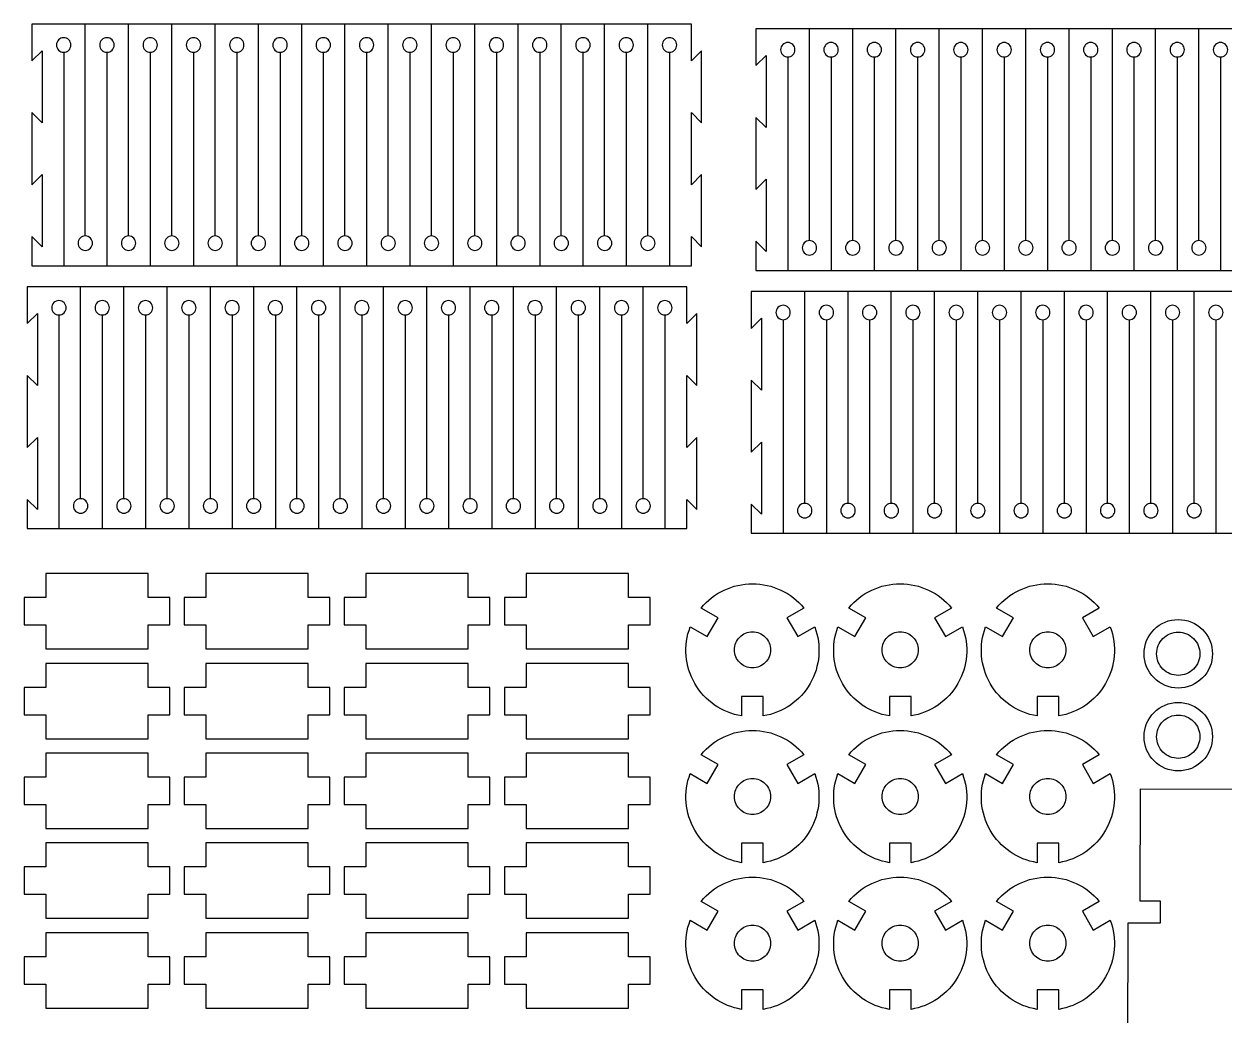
# Model space of a CAD drawing. Header units: metres. Extents: x 1 to 590, y 33 to 594.
# Drawn here: x 6.8 to 173.3, y 155.3 to 292.7 of the extents above; entities that cross this region are included whole.
import ezdxf

# ---------------------------------------------------------------- set-up
doc = ezdxf.new("R2010")
doc.units = ezdxf.units.M

msp = doc.modelspace()

# ---------------------------------------------------------------- linework, layer by layer
at = {"color": 3}
for points in [[(99.358465, 259.238413), (99.358465, 263.288413), (100.772679, 261.8742), (100.772679, 271.8742), (99.358465, 270.459986), (99.358465, 280.459986), (100.772679, 279.045772), (100.772679, 289.045772), (99.358465, 287.631559), (99.358465, 292.737908), (7.914252, 292.737908), (7.914252, 287.631559), (9.328465, 289.045772), (9.328465, 279.045772), (7.914252, 280.459986), (7.914252, 270.459986), (9.328465, 271.8742), (9.328465, 261.8742), (7.914252, 263.288413), (7.914252, 259.238413), (99.358465, 259.238413)], [(199.756841, 258.588234), (199.756841, 262.638234), (201.171055, 261.22402), (201.171055, 271.22402), (199.756841, 269.809806), (199.756841, 279.809806), (201.171055, 278.395593), (201.171055, 288.395593), (199.756841, 286.981379), (199.756841, 292.087728), (108.312628, 292.087728), (108.312628, 286.981379), (109.726841, 288.395593), (109.726841, 278.395593), (108.312628, 279.809806), (108.312628, 269.809806), (109.726841, 271.22402), (109.726841, 261.22402), (108.312628, 262.638234), (108.312628, 258.588234), (199.756841, 258.588234)], [(98.708638, 222.828355), (98.708638, 226.878355), (100.122851, 225.464141), (100.122851, 235.464141), (98.708638, 234.049928), (98.708638, 244.049928), (100.122851, 242.635714), (100.122851, 252.635714), (98.708638, 251.2215), (98.708638, 256.32785), (7.264424, 256.32785), (7.264424, 251.2215), (8.678638, 252.635714), (8.678638, 242.635714), (7.264424, 244.049928), (7.264424, 234.049928), (8.678638, 235.464141), (8.678638, 225.464141), (7.264424, 226.878355), (7.264424, 222.828355), (98.708638, 222.828355)], [(199.107014, 222.178175), (199.107014, 226.228175), (200.521227, 224.813962), (200.521227, 234.813962), (199.107014, 233.399748), (199.107014, 243.399748), (200.521227, 241.985534), (200.521227, 251.985534), (199.107014, 250.571321), (199.107014, 255.67767), (107.6628, 255.67767), (107.6628, 250.571321), (109.077014, 251.985534), (109.077014, 241.985534), (107.6628, 243.399748), (107.6628, 233.399748), (109.077014, 234.813962), (109.077014, 224.813962), (107.6628, 226.228175), (107.6628, 222.178175), (199.107014, 222.178175)]]:
    msp.add_lwpolyline(points, close=True, dxfattribs=at)
for points in [[(15.328465, 263.357908), (15.328465, 292.737908)], [(21.328465, 263.377908), (21.328465, 292.737908)], [(27.328465, 263.377908), (27.328465, 292.737908)], [(33.328465, 263.377908), (33.328465, 292.737908)], [(39.328465, 263.377908), (39.328465, 292.737908)], [(45.328465, 263.377908), (45.328465, 292.737908)], [(51.328465, 263.377908), (51.328465, 292.737908)], [(57.328465, 263.377908), (57.328465, 292.737908)], [(63.328465, 263.377908), (63.328465, 292.737908)], [(69.328465, 263.377908), (69.328465, 292.737908)], [(75.328465, 263.377908), (75.328465, 292.737908)], [(81.328465, 263.377908), (81.328465, 292.737908)], [(87.328465, 263.377908), (87.328465, 292.737908)], [(93.328465, 263.377908), (93.328465, 292.737908)], [(115.726841, 262.707728), (115.726841, 292.087728)], [(121.726841, 262.727728), (121.726841, 292.087728)], [(127.726841, 262.727728), (127.726841, 292.087728)], [(133.726841, 262.727728), (133.726841, 292.087728)], [(139.726841, 262.727728), (139.726841, 292.087728)], [(145.726841, 262.727728), (145.726841, 292.087728)], [(151.726841, 262.727728), (151.726841, 292.087728)], [(157.726841, 262.727728), (157.726841, 292.087728)], [(163.726841, 262.727728), (163.726841, 292.087728)], [(169.726841, 262.727728), (169.726841, 292.087728)], [(12.328465, 288.837908), (12.328465, 259.147908)], [(18.328465, 288.837908), (18.328465, 259.227908)], [(24.328465, 288.837908), (24.328465, 259.227908)], [(30.328465, 288.837908), (30.328465, 259.227908)], [(36.328465, 288.837908), (36.328465, 259.227908)], [(42.328465, 288.837908), (42.328465, 259.227908)], [(48.328465, 288.837908), (48.328465, 259.227908)], [(54.328465, 288.837908), (54.328465, 259.227908)], [(60.328465, 288.837908), (60.328465, 259.227908)], [(66.328465, 288.837908), (66.328465, 259.227908)], [(72.328465, 288.837908), (72.328465, 259.227908)], [(78.328465, 288.837908), (78.328465, 259.227908)], [(84.328465, 288.837908), (84.328465, 259.227908)], [(90.328465, 288.837908), (90.328465, 259.227908)], [(96.328465, 288.837908), (96.328465, 259.227908)], [(112.726841, 288.187728), (112.726841, 258.497728)], [(118.726841, 288.187728), (118.726841, 258.577728)], [(124.726841, 288.187728), (124.726841, 258.577728)], [(130.726841, 288.187728), (130.726841, 258.577728)], [(136.726841, 288.187728), (136.726841, 258.577728)], [(142.726841, 288.187728), (142.726841, 258.577728)], [(148.726841, 288.187728), (148.726841, 258.577728)], [(154.726841, 288.187728), (154.726841, 258.577728)], [(160.726841, 288.187728), (160.726841, 258.577728)], [(166.726841, 288.187728), (166.726841, 258.577728)], [(172.726841, 288.187728), (172.726841, 258.577728)], [(14.678638, 226.94785), (14.678638, 256.32785)], [(20.678638, 226.96785), (20.678638, 256.32785)], [(26.678638, 226.96785), (26.678638, 256.32785)], [(32.678638, 226.96785), (32.678638, 256.32785)], [(38.678638, 226.96785), (38.678638, 256.32785)], [(44.678638, 226.96785), (44.678638, 256.32785)], [(50.678638, 226.96785), (50.678638, 256.32785)], [(56.678638, 226.96785), (56.678638, 256.32785)], [(62.678638, 226.96785), (62.678638, 256.32785)], [(68.678638, 226.96785), (68.678638, 256.32785)], [(74.678638, 226.96785), (74.678638, 256.32785)], [(80.678638, 226.96785), (80.678638, 256.32785)], [(86.678638, 226.96785), (86.678638, 256.32785)], [(92.678638, 226.96785), (92.678638, 256.32785)], [(115.077014, 226.29767), (115.077014, 255.67767)], [(121.077014, 226.31767), (121.077014, 255.67767)], [(127.077014, 226.31767), (127.077014, 255.67767)], [(133.077014, 226.31767), (133.077014, 255.67767)], [(139.077014, 226.31767), (139.077014, 255.67767)], [(145.077014, 226.31767), (145.077014, 255.67767)], [(151.077014, 226.31767), (151.077014, 255.67767)], [(157.077014, 226.31767), (157.077014, 255.67767)], [(163.077014, 226.31767), (163.077014, 255.67767)], [(169.077014, 226.31767), (169.077014, 255.67767)], [(11.678638, 252.42785), (11.678638, 222.73785)], [(17.678638, 252.42785), (17.678638, 222.81785)], [(23.678638, 252.42785), (23.678638, 222.81785)], [(29.678638, 252.42785), (29.678638, 222.81785)], [(35.678638, 252.42785), (35.678638, 222.81785)], [(41.678638, 252.42785), (41.678638, 222.81785)], [(47.678638, 252.42785), (47.678638, 222.81785)], [(53.678638, 252.42785), (53.678638, 222.81785)], [(59.678638, 252.42785), (59.678638, 222.81785)], [(65.678638, 252.42785), (65.678638, 222.81785)], [(71.678638, 252.42785), (71.678638, 222.81785)], [(77.678638, 252.42785), (77.678638, 222.81785)], [(83.678638, 252.42785), (83.678638, 222.81785)], [(89.678638, 252.42785), (89.678638, 222.81785)], [(95.678638, 252.42785), (95.678638, 222.81785)], [(112.077014, 251.77767), (112.077014, 222.08767)], [(118.077014, 251.77767), (118.077014, 222.16767)], [(124.077014, 251.77767), (124.077014, 222.16767)], [(130.077014, 251.77767), (130.077014, 222.16767)], [(136.077014, 251.77767), (136.077014, 222.16767)], [(142.077014, 251.77767), (142.077014, 222.16767)], [(148.077014, 251.77767), (148.077014, 222.16767)], [(154.077014, 251.77767), (154.077014, 222.16767)], [(160.077014, 251.77767), (160.077014, 222.16767)], [(166.077014, 251.77767), (166.077014, 222.16767)], [(172.077014, 251.77767), (172.077014, 222.16767)]]:
    msp.add_lwpolyline(points, dxfattribs=at)
at = {"color": 5}
for points in [[(13.328465, 289.832908, 0.414214), (12.328465, 290.832908, 0.414214), (11.328465, 289.832908, 0.414214), (12.328465, 288.832908, 0.414214), (13.328465, 289.832908)], [(19.328465, 289.832908, 0.414214), (18.328465, 290.832908, 0.414214), (17.328465, 289.832908, 0.414214), (18.328465, 288.832908, 0.414214), (19.328465, 289.832908)], [(25.328465, 289.832908, 0.414214), (24.328465, 290.832908, 0.414214), (23.328465, 289.832908, 0.414214), (24.328465, 288.832908, 0.414214), (25.328465, 289.832908)], [(31.328465, 289.832908, 0.414214), (30.328465, 290.832908, 0.414214), (29.328465, 289.832908, 0.414214), (30.328465, 288.832908, 0.414214), (31.328465, 289.832908)], [(37.328465, 289.832908, 0.414214), (36.328465, 290.832908, 0.414214), (35.328465, 289.832908, 0.414214), (36.328465, 288.832908, 0.414214), (37.328465, 289.832908)], [(43.328465, 289.832908, 0.414214), (42.328465, 290.832908, 0.414214), (41.328465, 289.832908, 0.414214), (42.328465, 288.832908, 0.414214), (43.328465, 289.832908)], [(49.328465, 289.832908, 0.414214), (48.328465, 290.832908, 0.414214), (47.328465, 289.832908, 0.414214), (48.328465, 288.832908, 0.414214), (49.328465, 289.832908)], [(55.328465, 289.832908, 0.414214), (54.328465, 290.832908, 0.414214), (53.328465, 289.832908, 0.414214), (54.328465, 288.832908, 0.414214), (55.328465, 289.832908)], [(61.328465, 289.832908, 0.414214), (60.328465, 290.832908, 0.414214), (59.328465, 289.832908, 0.414214), (60.328465, 288.832908, 0.414214), (61.328465, 289.832908)], [(67.328465, 289.832908, 0.414214), (66.328465, 290.832908, 0.414214), (65.328465, 289.832908, 0.414214), (66.328465, 288.832908, 0.414214), (67.328465, 289.832908)], [(73.328465, 289.832908, 0.414214), (72.328465, 290.832908, 0.414214), (71.328465, 289.832908, 0.414214), (72.328465, 288.832908, 0.414214), (73.328465, 289.832908)], [(79.328465, 289.832908, 0.414214), (78.328465, 290.832908, 0.414214), (77.328465, 289.832908, 0.414214), (78.328465, 288.832908, 0.414214), (79.328465, 289.832908)], [(85.328465, 289.832908, 0.414214), (84.328465, 290.832908, 0.414214), (83.328465, 289.832908, 0.414214), (84.328465, 288.832908, 0.414214), (85.328465, 289.832908)], [(91.328465, 289.832908, 0.414214), (90.328465, 290.832908, 0.414214), (89.328465, 289.832908, 0.414214), (90.328465, 288.832908, 0.414214), (91.328465, 289.832908)], [(97.328465, 289.832908, 0.414214), (96.328465, 290.832908, 0.414214), (95.328465, 289.832908, 0.414214), (96.328465, 288.832908, 0.414214), (97.328465, 289.832908)], [(113.726841, 289.182728, 0.414214), (112.726841, 290.182728, 0.414214), (111.726841, 289.182728, 0.414214), (112.726841, 288.182728, 0.414214), (113.726841, 289.182728)], [(119.726841, 289.182728, 0.414214), (118.726841, 290.182728, 0.414214), (117.726841, 289.182728, 0.414214), (118.726841, 288.182728, 0.414214), (119.726841, 289.182728)], [(125.726841, 289.182728, 0.414214), (124.726841, 290.182728, 0.414214), (123.726841, 289.182728, 0.414214), (124.726841, 288.182728, 0.414214), (125.726841, 289.182728)], [(131.726841, 289.182728, 0.414214), (130.726841, 290.182728, 0.414214), (129.726841, 289.182728, 0.414214), (130.726841, 288.182728, 0.414214), (131.726841, 289.182728)], [(137.726841, 289.182728, 0.414214), (136.726841, 290.182728, 0.414214), (135.726841, 289.182728, 0.414214), (136.726841, 288.182728, 0.414214), (137.726841, 289.182728)], [(143.726841, 289.182728, 0.414214), (142.726841, 290.182728, 0.414214), (141.726841, 289.182728, 0.414214), (142.726841, 288.182728, 0.414214), (143.726841, 289.182728)], [(149.726841, 289.182728, 0.414214), (148.726841, 290.182728, 0.414214), (147.726841, 289.182728, 0.414214), (148.726841, 288.182728, 0.414214), (149.726841, 289.182728)], [(155.726841, 289.182728, 0.414214), (154.726841, 290.182728, 0.414214), (153.726841, 289.182728, 0.414214), (154.726841, 288.182728, 0.414214), (155.726841, 289.182728)], [(161.726841, 289.182728, 0.414214), (160.726841, 290.182728, 0.414214), (159.726841, 289.182728, 0.414214), (160.726841, 288.182728, 0.414214), (161.726841, 289.182728)], [(167.726841, 289.182728, 0.414214), (166.726841, 290.182728, 0.414214), (165.726841, 289.182728, 0.414214), (166.726841, 288.182728, 0.414214), (167.726841, 289.182728)], [(173.726841, 289.182728, 0.414214), (172.726841, 290.182728, 0.414214), (171.726841, 289.182728, 0.414214), (172.726841, 288.182728, 0.414214), (173.726841, 289.182728)], [(16.328465, 262.372908, 0.414214), (15.328465, 263.372908, 0.414214), (14.328465, 262.372908, 0.414214), (15.328465, 261.372908, 0.414214), (16.328465, 262.372908)], [(22.328465, 262.372908, 0.414214), (21.328465, 263.372908, 0.414214), (20.328465, 262.372908, 0.414214), (21.328465, 261.372908, 0.414214), (22.328465, 262.372908)], [(28.328465, 262.372908, 0.414214), (27.328465, 263.372908, 0.414214), (26.328465, 262.372908, 0.414214), (27.328465, 261.372908, 0.414214), (28.328465, 262.372908)], [(34.328465, 262.372908, 0.414214), (33.328465, 263.372908, 0.414214), (32.328465, 262.372908, 0.414214), (33.328465, 261.372908, 0.414214), (34.328465, 262.372908)], [(40.328465, 262.372908, 0.414214), (39.328465, 263.372908, 0.414214), (38.328465, 262.372908, 0.414214), (39.328465, 261.372908, 0.414214), (40.328465, 262.372908)], [(46.328465, 262.372908, 0.414214), (45.328465, 263.372908, 0.414214), (44.328465, 262.372908, 0.414214), (45.328465, 261.372908, 0.414214), (46.328465, 262.372908)], [(52.328465, 262.372908, 0.414214), (51.328465, 263.372908, 0.414214), (50.328465, 262.372908, 0.414214), (51.328465, 261.372908, 0.414214), (52.328465, 262.372908)], [(58.328465, 262.372908, 0.414214), (57.328465, 263.372908, 0.414214), (56.328465, 262.372908, 0.414214), (57.328465, 261.372908, 0.414214), (58.328465, 262.372908)], [(64.328465, 262.372908, 0.414214), (63.328465, 263.372908, 0.414214), (62.328465, 262.372908, 0.414214), (63.328465, 261.372908, 0.414214), (64.328465, 262.372908)], [(70.328465, 262.372908, 0.414214), (69.328465, 263.372908, 0.414214), (68.328465, 262.372908, 0.414214), (69.328465, 261.372908, 0.414214), (70.328465, 262.372908)], [(76.328465, 262.372908, 0.414214), (75.328465, 263.372908, 0.414214), (74.328465, 262.372908, 0.414214), (75.328465, 261.372908, 0.414214), (76.328465, 262.372908)], [(82.328465, 262.372908, 0.414214), (81.328465, 263.372908, 0.414214), (80.328465, 262.372908, 0.414214), (81.328465, 261.372908, 0.414214), (82.328465, 262.372908)], [(88.328465, 262.372908, 0.414214), (87.328465, 263.372908, 0.414214), (86.328465, 262.372908, 0.414214), (87.328465, 261.372908, 0.414214), (88.328465, 262.372908)], [(94.328465, 262.372908, 0.414214), (93.328465, 263.372908, 0.414214), (92.328465, 262.372908, 0.414214), (93.328465, 261.372908, 0.414214), (94.328465, 262.372908)], [(116.726841, 261.722728, 0.414214), (115.726841, 262.722728, 0.414214), (114.726841, 261.722728, 0.414214), (115.726841, 260.722728, 0.414214), (116.726841, 261.722728)], [(122.726841, 261.722728, 0.414214), (121.726841, 262.722728, 0.414214), (120.726841, 261.722728, 0.414214), (121.726841, 260.722728, 0.414214), (122.726841, 261.722728)], [(128.726841, 261.722728, 0.414214), (127.726841, 262.722728, 0.414214), (126.726841, 261.722728, 0.414214), (127.726841, 260.722728, 0.414214), (128.726841, 261.722728)], [(134.726841, 261.722728, 0.414214), (133.726841, 262.722728, 0.414214), (132.726841, 261.722728, 0.414214), (133.726841, 260.722728, 0.414214), (134.726841, 261.722728)], [(140.726841, 261.722728, 0.414214), (139.726841, 262.722728, 0.414214), (138.726841, 261.722728, 0.414214), (139.726841, 260.722728, 0.414214), (140.726841, 261.722728)], [(146.726841, 261.722728, 0.414214), (145.726841, 262.722728, 0.414214), (144.726841, 261.722728, 0.414214), (145.726841, 260.722728, 0.414214), (146.726841, 261.722728)], [(152.726841, 261.722728, 0.414214), (151.726841, 262.722728, 0.414214), (150.726841, 261.722728, 0.414214), (151.726841, 260.722728, 0.414214), (152.726841, 261.722728)], [(158.726841, 261.722728, 0.414214), (157.726841, 262.722728, 0.414214), (156.726841, 261.722728, 0.414214), (157.726841, 260.722728, 0.414214), (158.726841, 261.722728)], [(164.726841, 261.722728, 0.414214), (163.726841, 262.722728, 0.414214), (162.726841, 261.722728, 0.414214), (163.726841, 260.722728, 0.414214), (164.726841, 261.722728)], [(170.726841, 261.722728, 0.414214), (169.726841, 262.722728, 0.414214), (168.726841, 261.722728, 0.414214), (169.726841, 260.722728, 0.414214), (170.726841, 261.722728)], [(12.678638, 253.42285, 0.414214), (11.678638, 254.42285, 0.414214), (10.678638, 253.42285, 0.414214), (11.678638, 252.42285, 0.414214), (12.678638, 253.42285)], [(18.678638, 253.42285, 0.414214), (17.678638, 254.42285, 0.414214), (16.678638, 253.42285, 0.414214), (17.678638, 252.42285, 0.414214), (18.678638, 253.42285)], [(24.678638, 253.42285, 0.414214), (23.678638, 254.42285, 0.414214), (22.678638, 253.42285, 0.414214), (23.678638, 252.42285, 0.414214), (24.678638, 253.42285)], [(30.678638, 253.42285, 0.414214), (29.678638, 254.42285, 0.414214), (28.678638, 253.42285, 0.414214), (29.678638, 252.42285, 0.414214), (30.678638, 253.42285)], [(36.678638, 253.42285, 0.414214), (35.678638, 254.42285, 0.414214), (34.678638, 253.42285, 0.414214), (35.678638, 252.42285, 0.414214), (36.678638, 253.42285)], [(42.678638, 253.42285, 0.414214), (41.678638, 254.42285, 0.414214), (40.678638, 253.42285, 0.414214), (41.678638, 252.42285, 0.414214), (42.678638, 253.42285)], [(48.678638, 253.42285, 0.414214), (47.678638, 254.42285, 0.414214), (46.678638, 253.42285, 0.414214), (47.678638, 252.42285, 0.414214), (48.678638, 253.42285)], [(54.678638, 253.42285, 0.414214), (53.678638, 254.42285, 0.414214), (52.678638, 253.42285, 0.414214), (53.678638, 252.42285, 0.414214), (54.678638, 253.42285)], [(60.678638, 253.42285, 0.414214), (59.678638, 254.42285, 0.414214), (58.678638, 253.42285, 0.414214), (59.678638, 252.42285, 0.414214), (60.678638, 253.42285)], [(66.678638, 253.42285, 0.414214), (65.678638, 254.42285, 0.414214), (64.678638, 253.42285, 0.414214), (65.678638, 252.42285, 0.414214), (66.678638, 253.42285)], [(72.678638, 253.42285, 0.414214), (71.678638, 254.42285, 0.414214), (70.678638, 253.42285, 0.414214), (71.678638, 252.42285, 0.414214), (72.678638, 253.42285)], [(78.678638, 253.42285, 0.414214), (77.678638, 254.42285, 0.414214), (76.678638, 253.42285, 0.414214), (77.678638, 252.42285, 0.414214), (78.678638, 253.42285)], [(84.678638, 253.42285, 0.414214), (83.678638, 254.42285, 0.414214), (82.678638, 253.42285, 0.414214), (83.678638, 252.42285, 0.414214), (84.678638, 253.42285)], [(90.678638, 253.42285, 0.414214), (89.678638, 254.42285, 0.414214), (88.678638, 253.42285, 0.414214), (89.678638, 252.42285, 0.414214), (90.678638, 253.42285)], [(96.678638, 253.42285, 0.414214), (95.678638, 254.42285, 0.414214), (94.678638, 253.42285, 0.414214), (95.678638, 252.42285, 0.414214), (96.678638, 253.42285)], [(113.077014, 252.77267, 0.414214), (112.077014, 253.77267, 0.414214), (111.077014, 252.77267, 0.414214), (112.077014, 251.77267, 0.414214), (113.077014, 252.77267)], [(119.077014, 252.77267, 0.414214), (118.077014, 253.77267, 0.414214), (117.077014, 252.77267, 0.414214), (118.077014, 251.77267, 0.414214), (119.077014, 252.77267)], [(125.077014, 252.77267, 0.414214), (124.077014, 253.77267, 0.414214), (123.077014, 252.77267, 0.414214), (124.077014, 251.77267, 0.414214), (125.077014, 252.77267)], [(131.077014, 252.77267, 0.414214), (130.077014, 253.77267, 0.414214), (129.077014, 252.77267, 0.414214), (130.077014, 251.77267, 0.414214), (131.077014, 252.77267)], [(137.077014, 252.77267, 0.414214), (136.077014, 253.77267, 0.414214), (135.077014, 252.77267, 0.414214), (136.077014, 251.77267, 0.414214), (137.077014, 252.77267)], [(143.077014, 252.77267, 0.414214), (142.077014, 253.77267, 0.414214), (141.077014, 252.77267, 0.414214), (142.077014, 251.77267, 0.414214), (143.077014, 252.77267)], [(149.077014, 252.77267, 0.414214), (148.077014, 253.77267, 0.414214), (147.077014, 252.77267, 0.414214), (148.077014, 251.77267, 0.414214), (149.077014, 252.77267)], [(155.077014, 252.77267, 0.414214), (154.077014, 253.77267, 0.414214), (153.077014, 252.77267, 0.414214), (154.077014, 251.77267, 0.414214), (155.077014, 252.77267)], [(161.077014, 252.77267, 0.414214), (160.077014, 253.77267, 0.414214), (159.077014, 252.77267, 0.414214), (160.077014, 251.77267, 0.414214), (161.077014, 252.77267)], [(167.077014, 252.77267, 0.414214), (166.077014, 253.77267, 0.414214), (165.077014, 252.77267, 0.414214), (166.077014, 251.77267, 0.414214), (167.077014, 252.77267)], [(173.077014, 252.77267, 0.414214), (172.077014, 253.77267, 0.414214), (171.077014, 252.77267, 0.414214), (172.077014, 251.77267, 0.414214), (173.077014, 252.77267)], [(15.678638, 225.96285, 0.414214), (14.678638, 226.96285, 0.414214), (13.678638, 225.96285, 0.414214), (14.678638, 224.96285, 0.414214), (15.678638, 225.96285)], [(21.678638, 225.96285, 0.414214), (20.678638, 226.96285, 0.414214), (19.678638, 225.96285, 0.414214), (20.678638, 224.96285, 0.414214), (21.678638, 225.96285)], [(27.678638, 225.96285, 0.414214), (26.678638, 226.96285, 0.414214), (25.678638, 225.96285, 0.414214), (26.678638, 224.96285, 0.414214), (27.678638, 225.96285)], [(33.678638, 225.96285, 0.414214), (32.678638, 226.96285, 0.414214), (31.678638, 225.96285, 0.414214), (32.678638, 224.96285, 0.414214), (33.678638, 225.96285)], [(39.678638, 225.96285, 0.414214), (38.678638, 226.96285, 0.414214), (37.678638, 225.96285, 0.414214), (38.678638, 224.96285, 0.414214), (39.678638, 225.96285)], [(45.678638, 225.96285, 0.414214), (44.678638, 226.96285, 0.414214), (43.678638, 225.96285, 0.414214), (44.678638, 224.96285, 0.414214), (45.678638, 225.96285)], [(51.678638, 225.96285, 0.414214), (50.678638, 226.96285, 0.414214), (49.678638, 225.96285, 0.414214), (50.678638, 224.96285, 0.414214), (51.678638, 225.96285)], [(57.678638, 225.96285, 0.414214), (56.678638, 226.96285, 0.414214), (55.678638, 225.96285, 0.414214), (56.678638, 224.96285, 0.414214), (57.678638, 225.96285)], [(63.678638, 225.96285, 0.414214), (62.678638, 226.96285, 0.414214), (61.678638, 225.96285, 0.414214), (62.678638, 224.96285, 0.414214), (63.678638, 225.96285)], [(69.678638, 225.96285, 0.414214), (68.678638, 226.96285, 0.414214), (67.678638, 225.96285, 0.414214), (68.678638, 224.96285, 0.414214), (69.678638, 225.96285)], [(75.678638, 225.96285, 0.414214), (74.678638, 226.96285, 0.414214), (73.678638, 225.96285, 0.414214), (74.678638, 224.96285, 0.414214), (75.678638, 225.96285)], [(81.678638, 225.96285, 0.414214), (80.678638, 226.96285, 0.414214), (79.678638, 225.96285, 0.414214), (80.678638, 224.96285, 0.414214), (81.678638, 225.96285)], [(87.678638, 225.96285, 0.414214), (86.678638, 226.96285, 0.414214), (85.678638, 225.96285, 0.414214), (86.678638, 224.96285, 0.414214), (87.678638, 225.96285)], [(93.678638, 225.96285, 0.414214), (92.678638, 226.96285, 0.414214), (91.678638, 225.96285, 0.414214), (92.678638, 224.96285, 0.414214), (93.678638, 225.96285)], [(116.077014, 225.31267, 0.414214), (115.077014, 226.31267, 0.414214), (114.077014, 225.31267, 0.414214), (115.077014, 224.31267, 0.414214), (116.077014, 225.31267)], [(122.077014, 225.31267, 0.414214), (121.077014, 226.31267, 0.414214), (120.077014, 225.31267, 0.414214), (121.077014, 224.31267, 0.414214), (122.077014, 225.31267)], [(128.077014, 225.31267, 0.414214), (127.077014, 226.31267, 0.414214), (126.077014, 225.31267, 0.414214), (127.077014, 224.31267, 0.414214), (128.077014, 225.31267)], [(134.077014, 225.31267, 0.414214), (133.077014, 226.31267, 0.414214), (132.077014, 225.31267, 0.414214), (133.077014, 224.31267, 0.414214), (134.077014, 225.31267)], [(140.077014, 225.31267, 0.414214), (139.077014, 226.31267, 0.414214), (138.077014, 225.31267, 0.414214), (139.077014, 224.31267, 0.414214), (140.077014, 225.31267)], [(146.077014, 225.31267, 0.414214), (145.077014, 226.31267, 0.414214), (144.077014, 225.31267, 0.414214), (145.077014, 224.31267, 0.414214), (146.077014, 225.31267)], [(152.077014, 225.31267, 0.414214), (151.077014, 226.31267, 0.414214), (150.077014, 225.31267, 0.414214), (151.077014, 224.31267, 0.414214), (152.077014, 225.31267)], [(158.077014, 225.31267, 0.414214), (157.077014, 226.31267, 0.414214), (156.077014, 225.31267, 0.414214), (157.077014, 224.31267, 0.414214), (158.077014, 225.31267)], [(164.077014, 225.31267, 0.414214), (163.077014, 226.31267, 0.414214), (162.077014, 225.31267, 0.414214), (163.077014, 224.31267, 0.414214), (164.077014, 225.31267)], [(170.077014, 225.31267, 0.414214), (169.077014, 226.31267, 0.414214), (168.077014, 225.31267, 0.414214), (169.077014, 224.31267, 0.414214), (170.077014, 225.31267)]]:
    msp.add_lwpolyline(points, format="xyb", close=True, dxfattribs=at)
at = {"color": 7}
for points in [[(24.025922, 209.481491), (27.029722, 209.481491), (27.029722, 213.265804), (24.025922, 213.265804), (24.025922, 216.59543), (9.834739, 216.59543), (9.834739, 213.265804), (6.830939, 213.265804), (6.830939, 209.481491), (9.834739, 209.481491), (9.834739, 206.151865), (24.025922, 206.151865), (24.025922, 209.481491)], [(46.224705, 209.481491), (49.228505, 209.481491), (49.228505, 213.265804), (46.224705, 213.265804), (46.224705, 216.59543), (32.033522, 216.59543), (32.033522, 213.265804), (29.029722, 213.265804), (29.029722, 209.481491), (32.033522, 209.481491), (32.033522, 206.151865), (46.224705, 206.151865), (46.224705, 209.481491)], [(68.423488, 209.481491), (71.427288, 209.481491), (71.427288, 213.265804), (68.423488, 213.265804), (68.423488, 216.59543), (54.232305, 216.59543), (54.232305, 213.265804), (51.228505, 213.265804), (51.228505, 209.481491), (54.232305, 209.481491), (54.232305, 206.151865), (68.423488, 206.151865), (68.423488, 209.481491)], [(90.622271, 209.481491), (93.626071, 209.481491), (93.626071, 213.265804), (90.622271, 213.265804), (90.622271, 216.59543), (76.431088, 216.59543), (76.431088, 213.265804), (73.427288, 213.265804), (73.427288, 209.481491), (76.431088, 209.481491), (76.431088, 206.151865), (90.622271, 206.151865), (90.622271, 209.481491)], [(24.025922, 197.037927), (27.029722, 197.037927), (27.029722, 200.822239), (24.025922, 200.822239), (24.025922, 204.151865), (9.834739, 204.151865), (9.834739, 200.822239), (6.830939, 200.822239), (6.830939, 197.037927), (9.834739, 197.037927), (9.834739, 193.708301), (24.025922, 193.708301), (24.025922, 197.037927)], [(46.224705, 197.037927), (49.228505, 197.037927), (49.228505, 200.822239), (46.224705, 200.822239), (46.224705, 204.151865), (32.033522, 204.151865), (32.033522, 200.822239), (29.029722, 200.822239), (29.029722, 197.037927), (32.033522, 197.037927), (32.033522, 193.708301), (46.224705, 193.708301), (46.224705, 197.037927)], [(68.423488, 197.037927), (71.427288, 197.037927), (71.427288, 200.822239), (68.423488, 200.822239), (68.423488, 204.151865), (54.232305, 204.151865), (54.232305, 200.822239), (51.228505, 200.822239), (51.228505, 197.037927), (54.232305, 197.037927), (54.232305, 193.708301), (68.423488, 193.708301), (68.423488, 197.037927)], [(90.622271, 197.037927), (93.626071, 197.037927), (93.626071, 200.822239), (90.622271, 200.822239), (90.622271, 204.151865), (76.431088, 204.151865), (76.431088, 200.822239), (73.427288, 200.822239), (73.427288, 197.037927), (76.431088, 197.037927), (76.431088, 193.708301), (90.622271, 193.708301), (90.622271, 197.037927)], [(24.025922, 184.594363), (27.029722, 184.594363), (27.029722, 188.378675), (24.025922, 188.378675), (24.025922, 191.708301), (9.834739, 191.708301), (9.834739, 188.378675), (6.830939, 188.378675), (6.830939, 184.594363), (9.834739, 184.594363), (9.834739, 181.264737), (24.025922, 181.264737), (24.025922, 184.594363)], [(46.224705, 184.594363), (49.228505, 184.594363), (49.228505, 188.378675), (46.224705, 188.378675), (46.224705, 191.708301), (32.033522, 191.708301), (32.033522, 188.378675), (29.029722, 188.378675), (29.029722, 184.594363), (32.033522, 184.594363), (32.033522, 181.264737), (46.224705, 181.264737), (46.224705, 184.594363)], [(68.423488, 184.594363), (71.427288, 184.594363), (71.427288, 188.378675), (68.423488, 188.378675), (68.423488, 191.708301), (54.232305, 191.708301), (54.232305, 188.378675), (51.228505, 188.378675), (51.228505, 184.594363), (54.232305, 184.594363), (54.232305, 181.264737), (68.423488, 181.264737), (68.423488, 184.594363)], [(90.622271, 184.594363), (93.626071, 184.594363), (93.626071, 188.378675), (90.622271, 188.378675), (90.622271, 191.708301), (76.431088, 191.708301), (76.431088, 188.378675), (73.427288, 188.378675), (73.427288, 184.594363), (76.431088, 184.594363), (76.431088, 181.264737), (90.622271, 181.264737), (90.622271, 184.594363)], [(187.38546, 127.716727), (161.558267, 132.069904), (164.301294, 132.06224), (164.309688, 135.066028), (159.816419, 135.078581), (159.908923, 168.191208), (164.402191, 168.178656), (164.410584, 171.182445), (161.572948, 171.190372), (161.616464, 186.767499), (187.550225, 186.695049), (187.506707, 171.117921), (181.830847, 171.133779), (181.822453, 168.12999), (187.498318, 168.114133), (187.405812, 135.001503), (181.72995, 135.01736), (181.721557, 132.013572), (187.397421, 131.997716), (187.38546, 127.716727)], [(24.025922, 172.150799), (27.029722, 172.150799), (27.029722, 175.935111), (24.025922, 175.935111), (24.025922, 179.264737), (9.834739, 179.264737), (9.834739, 175.935111), (6.830939, 175.935111), (6.830939, 172.150799), (9.834739, 172.150799), (9.834739, 168.821173), (24.025922, 168.821173), (24.025922, 172.150799)], [(46.224705, 172.150799), (49.228505, 172.150799), (49.228505, 175.935111), (46.224705, 175.935111), (46.224705, 179.264737), (32.033522, 179.264737), (32.033522, 175.935111), (29.029722, 175.935111), (29.029722, 172.150799), (32.033522, 172.150799), (32.033522, 168.821173), (46.224705, 168.821173), (46.224705, 172.150799)], [(68.423488, 172.150799), (71.427288, 172.150799), (71.427288, 175.935111), (68.423488, 175.935111), (68.423488, 179.264737), (54.232305, 179.264737), (54.232305, 175.935111), (51.228505, 175.935111), (51.228505, 172.150799), (54.232305, 172.150799), (54.232305, 168.821173), (68.423488, 168.821173), (68.423488, 172.150799)], [(90.622271, 172.150799), (93.626071, 172.150799), (93.626071, 175.935111), (90.622271, 175.935111), (90.622271, 179.264737), (76.431088, 179.264737), (76.431088, 175.935111), (73.427288, 175.935111), (73.427288, 172.150799), (76.431088, 172.150799), (76.431088, 168.821173), (90.622271, 168.821173), (90.622271, 172.150799)], [(24.025922, 159.707235), (27.029722, 159.707235), (27.029722, 163.491547), (24.025922, 163.491547), (24.025922, 166.821173), (9.834739, 166.821173), (9.834739, 163.491547), (6.830939, 163.491547), (6.830939, 159.707235), (9.834739, 159.707235), (9.834739, 156.377609), (24.025922, 156.377609), (24.025922, 159.707235)], [(46.224705, 159.707235), (49.228505, 159.707235), (49.228505, 163.491547), (46.224705, 163.491547), (46.224705, 166.821173), (32.033522, 166.821173), (32.033522, 163.491547), (29.029722, 163.491547), (29.029722, 159.707235), (32.033522, 159.707235), (32.033522, 156.377609), (46.224705, 156.377609), (46.224705, 159.707235)], [(68.423488, 159.707235), (71.427288, 159.707235), (71.427288, 163.491547), (68.423488, 163.491547), (68.423488, 166.821173), (54.232305, 166.821173), (54.232305, 163.491547), (51.228505, 163.491547), (51.228505, 159.707235), (54.232305, 159.707235), (54.232305, 156.377609), (68.423488, 156.377609), (68.423488, 159.707235)], [(90.622271, 159.707235), (93.626071, 159.707235), (93.626071, 163.491547), (90.622271, 163.491547), (90.622271, 166.821173), (76.431088, 166.821173), (76.431088, 163.491547), (73.427288, 163.491547), (73.427288, 159.707235), (76.431088, 159.707235), (76.431088, 156.377609), (90.622271, 156.377609), (90.622271, 159.707235)]]:
    msp.add_lwpolyline(points, close=True, dxfattribs=at)
for points in [[(109.333928, 196.856573), (109.333928, 199.571717), (106.330128, 199.571717), (106.330128, 196.856573, -0.224578), (99.843578, 201.345615, -0.224577), (99.199228, 209.207654), (101.550613, 207.850083), (103.052513, 210.451449), (100.701128, 211.809023, -0.224577), (107.832028, 215.182019, -0.224577), (114.962928, 211.809023), (112.611544, 210.451449), (114.113445, 207.850083), (116.464828, 209.207654, -0.224578), (115.820478, 201.345615, -0.224577), (109.333928, 196.856573)], [(129.812397, 196.856573), (129.812397, 199.571717), (126.808597, 199.571717), (126.808597, 196.856573, -0.224578), (120.322047, 201.345615, -0.224577), (119.677696, 209.207654), (122.029081, 207.850083), (123.530982, 210.451449), (121.179596, 211.809023, -0.224577), (128.310497, 215.182019, -0.224577), (135.441396, 211.809023), (133.090013, 210.451449), (134.591914, 207.850083), (136.943296, 209.207654, -0.224578), (136.298947, 201.345615, -0.224577), (129.812397, 196.856573)], [(150.290866, 196.856573), (150.290866, 199.571717), (147.287065, 199.571717), (147.287065, 196.856573, -0.224578), (140.800516, 201.345615, -0.224577), (140.156165, 209.207654), (142.50755, 207.850083), (144.00945, 210.451449), (141.658065, 211.809023, -0.224577), (148.788965, 215.182019, -0.224577), (155.919865, 211.809023), (153.568482, 210.451449), (155.070383, 207.850083), (157.421765, 209.207654, -0.224578), (156.777415, 201.345615, -0.224577), (150.290866, 196.856573)], [(166.86637, 200.734526, -0.414214), (162.120411, 205.480486, -0.414214), (166.86637, 210.226446, -0.414214), (171.61233, 205.480486, -0.414214), (166.86637, 200.734526)], [(107.832028, 203.519296, -0.414214), (105.332028, 206.019296, -0.414214), (107.832028, 208.519296, -0.414214), (110.332028, 206.019296, -0.414214), (107.832028, 203.519296)], [(128.310497, 203.519296, -0.414214), (125.810497, 206.019296, -0.414214), (128.310497, 208.519296, -0.414214), (130.810497, 206.019296, -0.414214), (128.310497, 203.519296)], [(148.788965, 203.519296, -0.414214), (146.288965, 206.019296, -0.414214), (148.788965, 208.519296, -0.414214), (151.288965, 206.019296, -0.414214), (148.788965, 203.519296)], [(166.86637, 202.480486, -0.414214), (163.86637, 205.480486, -0.414214), (166.86637, 208.480486, -0.414214), (169.86637, 205.480486, -0.414214), (166.86637, 202.480486)], [(166.86637, 189.242607, -0.414214), (162.120411, 193.988567, -0.414214), (166.86637, 198.734526, -0.414214), (171.61233, 193.988567, -0.414214), (166.86637, 189.242607)], [(166.86637, 190.988567, -0.414214), (163.86637, 193.988567, -0.414214), (166.86637, 196.988567, -0.414214), (169.86637, 193.988567, -0.414214), (166.86637, 190.988567)], [(109.333928, 176.531127), (109.333928, 179.246271), (106.330128, 179.246271), (106.330128, 176.531127, -0.224578), (99.843578, 181.020169, -0.224577), (99.199228, 188.882208), (101.550613, 187.524637), (103.052513, 190.126003), (100.701128, 191.483577, -0.224577), (107.832028, 194.856573, -0.224577), (114.962928, 191.483577), (112.611544, 190.126003), (114.113445, 187.524637), (116.464828, 188.882208, -0.224578), (115.820478, 181.020169, -0.224577), (109.333928, 176.531127)], [(129.812397, 176.531127), (129.812397, 179.246271), (126.808597, 179.246271), (126.808597, 176.531127, -0.224578), (120.322047, 181.020169, -0.224577), (119.677696, 188.882208), (122.029081, 187.524637), (123.530982, 190.126003), (121.179596, 191.483577, -0.224577), (128.310497, 194.856573, -0.224577), (135.441396, 191.483577), (133.090013, 190.126003), (134.591914, 187.524637), (136.943296, 188.882208, -0.224578), (136.298947, 181.020169, -0.224577), (129.812397, 176.531127)], [(150.290866, 176.531127), (150.290866, 179.246271), (147.287065, 179.246271), (147.287065, 176.531127, -0.224578), (140.800516, 181.020169, -0.224577), (140.156165, 188.882208), (142.50755, 187.524637), (144.00945, 190.126003), (141.658065, 191.483577, -0.224577), (148.788965, 194.856573, -0.224577), (155.919865, 191.483577), (153.568482, 190.126003), (155.070383, 187.524637), (157.421765, 188.882208, -0.224578), (156.777415, 181.020169, -0.224577), (150.290866, 176.531127)], [(107.832028, 183.19385, -0.414214), (105.332028, 185.69385, -0.414214), (107.832028, 188.19385, -0.414214), (110.332028, 185.69385, -0.414214), (107.832028, 183.19385)], [(128.310497, 183.19385, -0.414214), (125.810497, 185.69385, -0.414214), (128.310497, 188.19385, -0.414214), (130.810497, 185.69385, -0.414214), (128.310497, 183.19385)], [(148.788965, 183.19385, -0.414214), (146.288965, 185.69385, -0.414214), (148.788965, 188.19385, -0.414214), (151.288965, 185.69385, -0.414214), (148.788965, 183.19385)], [(109.333928, 156.205681), (109.333928, 158.920825), (106.330128, 158.920825), (106.330128, 156.205681, -0.224578), (99.843578, 160.694723, -0.224577), (99.199228, 168.556762), (101.550613, 167.199191), (103.052513, 169.800557), (100.701128, 171.158131, -0.224577), (107.832028, 174.531127, -0.224577), (114.962928, 171.158131), (112.611544, 169.800557), (114.113445, 167.199191), (116.464828, 168.556762, -0.224578), (115.820478, 160.694723, -0.224577), (109.333928, 156.205681)], [(129.812397, 156.205681), (129.812397, 158.920825), (126.808597, 158.920825), (126.808597, 156.205681, -0.224578), (120.322047, 160.694723, -0.224577), (119.677696, 168.556762), (122.029081, 167.199191), (123.530982, 169.800557), (121.179596, 171.158131, -0.224577), (128.310497, 174.531127, -0.224577), (135.441396, 171.158131), (133.090013, 169.800557), (134.591914, 167.199191), (136.943296, 168.556762, -0.224578), (136.298947, 160.694723, -0.224577), (129.812397, 156.205681)], [(150.290866, 156.205681), (150.290866, 158.920825), (147.287065, 158.920825), (147.287065, 156.205681, -0.224578), (140.800516, 160.694723, -0.224577), (140.156165, 168.556762), (142.50755, 167.199191), (144.00945, 169.800557), (141.658065, 171.158131, -0.224577), (148.788965, 174.531127, -0.224577), (155.919865, 171.158131), (153.568482, 169.800557), (155.070383, 167.199191), (157.421765, 168.556762, -0.224578), (156.777415, 160.694723, -0.224577), (150.290866, 156.205681)], [(107.832028, 162.868404, -0.414214), (105.332028, 165.368404, -0.414214), (107.832028, 167.868404, -0.414214), (110.332028, 165.368404, -0.414214), (107.832028, 162.868404)], [(128.310497, 162.868404, -0.414214), (125.810497, 165.368404, -0.414214), (128.310497, 167.868404, -0.414214), (130.810497, 165.368404, -0.414214), (128.310497, 162.868404)], [(148.788965, 162.868404, -0.414214), (146.288965, 165.368404, -0.414214), (148.788965, 167.868404, -0.414214), (151.288965, 165.368404, -0.414214), (148.788965, 162.868404)]]:
    msp.add_lwpolyline(points, format="xyb", close=True, dxfattribs=at)

doc.saveas('drawing.dxf')
